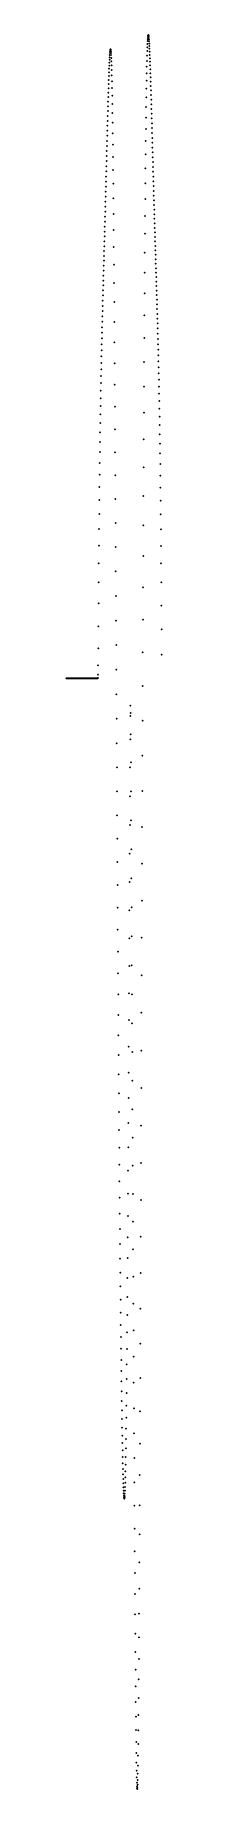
# Model space of a CAD drawing. Header units: metres. Extents: x 0 to 360, y -4190 to 2427.
import ezdxf

# ---------------------------------------------------------------- set-up
doc = ezdxf.new("R2010")
doc.units = ezdxf.units.M

msp = doc.modelspace()

# ---------------------------------------------------------------- linework, layer by layer
for p in [(306, 2393.7), (306.5, 2404.1), (307, 2412.4), (307.5, 2418.7), (308, 2423.2), (308.5, 2425.9), (309, 2427), (309.5, 2426.5), (310, 2424.4), (310.5, 2420.9), (311, 2416.2), (311.5, 2410.2), (312, 2403), (312.5, 2394.7), (313, 2385.5), (162.5, 2323.5), (163, 2334), (163.5, 2343.6), (164, 2352), (164.5, 2359), (165, 2364.6), (165.5, 2369), (166, 2371.9), (166.5, 2373.2), (167, 2372.6), (167.5, 2370.3), (168, 2366.2), (168.5, 2360), (169, 2351.7), (169.5, 2341.1), (170, 2328.4), (304, 2329.7), (304.5, 2349.3), (305, 2366.5), (305.5, 2381.2), (313.5, 2375.3), (314, 2364.1), (314.5, 2352.2), (315, 2339.5), (315.5, 2326.3), (160, 2257.7), (160.5, 2272.2), (161, 2286.3), (161.5, 2299.8), (162, 2312.2), (170.5, 2313.3), (171, 2295.7), (171.5, 2275.4), (172, 2252.6), (302.5, 2255.3), (303, 2282.8), (303.5, 2307.6), (316, 2312.3), (316.5, 2297.6), (317, 2282.5), (317.5, 2267.1), (318, 2251.1), (158, 2193), (158.5, 2209.9), (159, 2226.5), (159.5, 2242.5), (172.5, 2227.1), (173, 2198.7), (301.5, 2191.6), (302, 2224.9), (318.5, 2234.7), (319, 2217.9), (319.5, 2200.9), (320, 2183.7), (156, 2121.8), (156.5, 2140.3), (157, 2158.4), (157.5, 2175.9), (173.5, 2167.5), (174, 2133.4), (301, 2155.2), (320.5, 2166.2), (321, 2148.4), (321.5, 2130.4), (154.5, 2066.3), (155, 2084.9), (155.5, 2103.4), (174.5, 2096.4), (175, 2056.3), (300, 2072.9), (300.5, 2115.6), (322, 2112.4), (322.5, 2094.4), (323, 2076.3), (323.5, 2057.8), (152.5, 1989.7), (153, 2008.7), (153.5, 2027.8), (154, 2047.2), (175.5, 2013.2), (299.5, 2026.9), (324, 2039.3), (324.5, 2021), (325, 2002.8), (151, 1931.8), (151.5, 1951.3), (152, 1970.6), (176, 1967.1), (298.5, 1924.5), (299, 1977.4), (325.5, 1984.5), (326, 1966.1), (326.5, 1947.6), (327, 1929.3), (149, 1855.4), (149.5, 1874.5), (150, 1893.4), (150.5, 1912.4), (176.5, 1918), (177, 1865.8), (298, 1868.1), (327.5, 1911.3), (328, 1893.3), (328.5, 1875.1), (329, 1857), (147.5, 1798), (148, 1816.8), (148.5, 1836), (177.5, 1810.6), (297.5, 1808.1), (329.5, 1839), (330, 1821.4), (330.5, 1803.9), (145.5, 1722.8), (146, 1741.8), (146.5, 1760.7), (147, 1779.4), (178, 1752.5), (297, 1744.5), (331, 1786.2), (331.5, 1768.5), (332, 1750.9), (332.5, 1733.7), (144, 1667.6), (144.5, 1685.9), (145, 1704.2), (178.5, 1691.4), (296.5, 1677.1), (333, 1716.7), (333.5, 1699.6), (334, 1682.3), (334.5, 1665.1), (142, 1593.5), (142.5, 1611.7), (143, 1630.3), (143.5, 1649), (179, 1627.5), (296, 1606), (335, 1648.2), (335.5, 1631.5), (336, 1614.9), (336.5, 1598), (140.5, 1538.2), (141, 1557), (141.5, 1575.4), (179.5, 1560.8), (295.5, 1531.2), (337, 1580.9), (337.5, 1564), (338, 1547.5), (338.5, 1531), (138.5, 1463.7), (139, 1482.4), (139.5, 1500.8), (140, 1519.3), (180, 1491.4), (339, 1514.2), (339.5, 1497), (340, 1479.8), (340.5, 1462.8), (137, 1405.4), (137.5, 1424.8), (138, 1444.5), (180.5, 1419.4), (295, 1452.5), (341, 1446), (341.5, 1428.9), (342, 1411.1), (342.5, 1393), (135, 1324.9), (135.5, 1346), (136, 1366.4), (136.5, 1386.1), (181, 1344.8), (294.5, 1370.1), (343, 1375.1), (343.5, 1357.2), (344, 1339), (133.5, 1260.8), (134, 1282.4), (134.5, 1303.6), (181.5, 1268), (294, 1283.9), (344.5, 1320), (345, 1300.3), (345.5, 1280.4), (346, 1260.6), (132.5, 1214.4), (133, 1238.1), (293.5, 1193.9), (346.5, 1240.3), (347, 1218.9), (347.5, 1196.4), (131, 1140.6), (131.5, 1165.7), (132, 1190.1), (182, 1188.9), (348, 1173.5), (348.5, 1150.3), (349, 1126.4), (130, 1085.8), (130.5, 1114), (182.5, 1107.7), (293, 1100.1), (349.5, 1100.9), (350, 1073.9), (128.5, 996.4), (129, 1027.3), (129.5, 1056.8), (183, 1024.6), (292.5, 1002.7), (350.5, 1046), (351, 1017.5), (127.5, 927.9), (128, 963.2), (183.5, 939.8), (351.5, 987.6), (352, 955.4), (127, 891.3), (292, 901.5), (352.5, 921), (353, 885.3), (126, 812.8), (126.5, 853.4), (184, 853.3), (291.5, 796.7), (353.5, 848.3), (354, 808.5), (125.5, 768.8), (184.5, 765.4), (354.5, 765.2), (124.5, 673), (125, 721.9), (185, 676.3), (291, 688.4), (355, 719), (355.5, 670.6), (124, 620.6), (356, 618.8), (123.5, 563.1), (185.5, 586), (290.5, 576.7), (356.5, 561.8), (123, 500.8), (186, 494.9), (357, 499.9), (122.5, 434.5), (186.5, 403.1), (290, 461.6), (357.5, 433.9), (122, 362.6), (289.5, 343.3), (358, 362.2), (121.5, 282.7), (187, 310.8), (358.5, 273.8), (187.5, 218), (289, 221.9), (121, 196.1), (359, 184.7), (120.5, 113), (188, 125.2), (288.5, 97.6), (359.5, 89.5), (0, 0), (0.5, 0), (1, 0), (1.5, 0), (4, 0), (4.5, 0), (5.5, 0), (6, 0), (6.5, 0), (8, 0), (8.5, 0), (10.5, 0), (11, 0), (13, 0), (13.5, 0), (15, 0), (15.5, 0), (17, 0), (17.5, 0), (19, 0), (19.5, 0), (21.5, 0), (22, 0), (23.5, 0), (24, 0), (26, 0), (26.5, 0), (28, 0), (28.5, 0), (29, 0), (30, 0), (30.5, 0), (31.5, 0), (33.5, 0), (34, 0), (34.5, 0), (35.5, 0), (36, 0), (38, 0), (38.5, 0), (40, 0), (40.5, 0), (41.5, 0), (42, 0), (44, 0), (44.5, 0), (45, 0), (47, 0), (47.5, 0), (48, 0), (48.5, 0), (50.5, 0), (51, 0), (51.5, 0), (52, 0), (52.5, 0), (53, 0), (53.5, 0), (56, 0), (56.5, 0), (57, 0), (58.5, 0), (59, 0), (59.5, 0), (61.5, 0), (62, 0), (62.5, 0), (64, 0), (64.5, 0), (65, 0), (66, 0), (66.5, 0), (68.5, 0), (69, 0), (70, 0), (70.5, 0), (73, 0), (73.5, 0), (74, 0), (75.5, 0), (76, 0), (76.5, 0), (78, 0), (78.5, 0), (80, 0), (81.5, 0), (82, 0), (82.5, 0), (85.5, 0), (86, 0), (86.5, 0), (88.5, 0), (89, 0), (89.5, 0), (91.5, 0), (93, 0), (93.5, 0), (94, 0), (95.5, 0), (96.5, 0), (97.5, 0), (99.5, 0), (100, 0), (100.5, 0), (102.5, 0), (103, 0), (103.5, 0), (104, 0), (106, 0), (106.5, 0), (107, 0), (107.5, 0), (109.5, 0), (110, 0), (112, 0), (112.5, 0), (113, 0), (115, 0), (115.5, 0), (116, 0), (116.5, 0), (117, 0), (118, 0), (118.5, 0), (119, 1.7), (119.5, 13.9), (120, 49.3), (188.5, 32.3), (2, 0), (2.5, 0), (3, 0), (3.5, 0), (5, 0), (7, 0), (7.5, 0), (9, 0), (9.5, 0), (10, 0), (11.5, 0), (12, 0), (12.5, 0), (14, 0), (14.5, 0), (16, 0), (16.5, 0), (18, 0), (18.5, 0), (20, 0), (20.5, 0), (21, 0), (22.5, 0), (23, 0), (24.5, 0), (25, 0), (25.5, 0), (27, 0), (27.5, 0), (29.5, 0), (31, 0), (32, 0), (32.5, 0), (33, 0), (35, 0), (36.5, 0), (37, 0), (37.5, 0), (39, 0), (39.5, 0), (41, 0), (42.5, 0), (43, 0), (43.5, 0), (45.5, 0), (46, 0), (46.5, 0), (49, 0), (49.5, 0), (50, 0), (54, 0), (54.5, 0), (55, 0), (55.5, 0), (57.5, 0), (58, 0), (60, 0), (60.5, 0), (61, 0), (63, 0), (63.5, 0), (65.5, 0), (67, 0), (67.5, 0), (68, 0), (69.5, 0), (71, 0), (71.5, 0), (72, 0), (72.5, 0), (74.5, 0), (75, 0), (77, 0), (77.5, 0), (79, 0), (79.5, 0), (80.5, 0), (81, 0), (83, 0), (83.5, 0), (84, 0), (84.5, 0), (85, 0), (87, 0), (87.5, 0), (88, 0), (90, 0), (90.5, 0), (91, 0), (92, 0), (92.5, 0), (94.5, 0), (95, 0), (96, 0), (97, 0), (98, 0), (98.5, 0), (99, 0), (101, 0), (101.5, 0), (102, 0), (104.5, 0), (105, 0), (105.5, 0), (108, 0), (108.5, 0), (109, 0), (110.5, 0), (111, 0), (111.5, 0), (113.5, 0), (114, 0), (114.5, 0), (117.5, 0), (189, -60.4), (288, -29.5), (242, -102.9), (242.5, -130.2), (189.5, -152.8), (241.5, -142), (287.5, -159.2), (190, -244.8), (241, -229.8), (243, -211.4), (243.5, -316.6), (287, -291.2), (190.5, -336.2), (240.5, -336.4), (191, -426.8), (240, -444.9), (244, -425.9), (286.5, -425.4), (191.5, -516.6), (239.5, -553.2), (244.5, -535.4), (286, -561.5), (192, -605.3), (239, -661.2), (245, -645), (192.5, -693.1), (285.5, -699.3), (193, -779.6), (238.5, -768.5), (245.5, -754.6), (285, -838.5), (193.5, -864.9), (238, -874.9), (246, -864.2), (194, -948.8), (237.5, -980.5), (246.5, -973.7), (284.5, -978.9), (194.5, -1031.4), (195, -1112.4), (237, -1084.9), (247, -1083.1), (284, -1120.2), (236.5, -1188), (195.5, -1192), (247.5, -1192.3), (196, -1270), (236, -1289.5), (248, -1301.2), (283.5, -1262), (196.5, -1346.4), (235.5, -1389.5), (197, -1421.2), (248.5, -1409.9), (283, -1404.2), (197.5, -1494.3), (235, -1487.5), (249, -1518), (198, -1565.8), (234.5, -1583.6), (282.5, -1546.2), (198.5, -1635.7), (249.5, -1625.7), (199, -1703.8), (234, -1677.5), (282, -1687.9), (199.5, -1770.2), (233.5, -1769), (250, -1732.8), (200, -1835.1), (250.5, -1839.3), (281.5, -1828.8), (200.5, -1898.2), (233, -1858.1), (201, -1959.6), (232.5, -1944.7), (251, -1945.1), (281, -1968.6), (201.5, -2019.5), (232, -2028.4), (251.5, -2050), (202, -2077.6), (231.5, -2109.4), (280.5, -2107.1), (202.5, -2134.2), (252, -2154.1), (203, -2189.1), (203.5, -2242.4), (231, -2187.3), (280, -2243.8), (204, -2294.2), (230.5, -2262.2), (252.5, -2257.1), (204.5, -2344.4), (230, -2334), (253, -2359), (279.5, -2378.2), (205, -2393), (205.5, -2440.1), (229.5, -2402.6), (206, -2485.7), (229, -2467.9), (253.5, -2459.8), (279, -2510.3), (206.5, -2529.6), (207, -2572.1), (228.5, -2530), (254, -2559.3), (207.5, -2613.1), (227.5, -2644), (228, -2588.6), (278.5, -2639.4), (208, -2652.5), (208.5, -2690.5), (227, -2695.9), (254.5, -2657.3), (209, -2726.8), (209.5, -2761.7), (226.5, -2744.5), (255, -2753.8), (278, -2765.4), (210, -2795), (210.5, -2826.7), (225.5, -2831.6), (226, -2789.7), (211, -2856.9), (211.5, -2885.5), (224.5, -2905.4), (225, -2870.1), (255.5, -2848.7), (277.5, -2887.8), (212, -2912.3), (212.5, -2937.6), (213, -2961.2), (223.5, -2966.3), (224, -2937.4), (256, -2941.7), (213.5, -2983), (214, -3003), (214.5, -3021.3), (215, -3037.6), (222, -3034.4), (222.5, -3014.7), (223, -2992.1), (256.5, -3032.9), (277, -3006.3), (215.5, -3052), (216, -3064.5), (216.5, -3074.8), (217, -3083.2), (217.5, -3089.3), (218, -3093.1), (218.5, -3094.7), (219, -3093.8), (219.5, -3090.5), (220, -3084.8), (220.5, -3076.3), (221, -3065.1), (221.5, -3051.2), (257, -3122), (276.5, -3120.6), (257.5, -3208.8), (276, -3230.2), (258, -3293.4), (275.5, -3335.1), (258.5, -3375.3), (275, -3434.9), (259, -3454.5), (259.5, -3530.9), (274.5, -3529.2), (260, -3604.2), (274, -3617.9), (260.5, -3674.2), (273.5, -3700.6), (261, -3740.6), (261.5, -3803.5), (273, -3777.3), (262, -3862.4), (272.5, -3847.8), (262.5, -3917.1), (263, -3967.6), (271.5, -3969.4), (272, -3911.8), (263.5, -4013.5), (271, -4020.3), (264, -4054.5), (264.5, -4090.7), (270, -4102.1), (270.5, -4064.6), (265, -4121.4), (265.5, -4146.9), (266, -4166.6), (269, -4157.1), (269.5, -4132.9), (266.5, -4180.5), (267, -4188.5), (267.5, -4190.2), (268, -4185.7), (268.5, -4174.6)]:
    msp.add_point(p)

doc.saveas('drawing.dxf')
